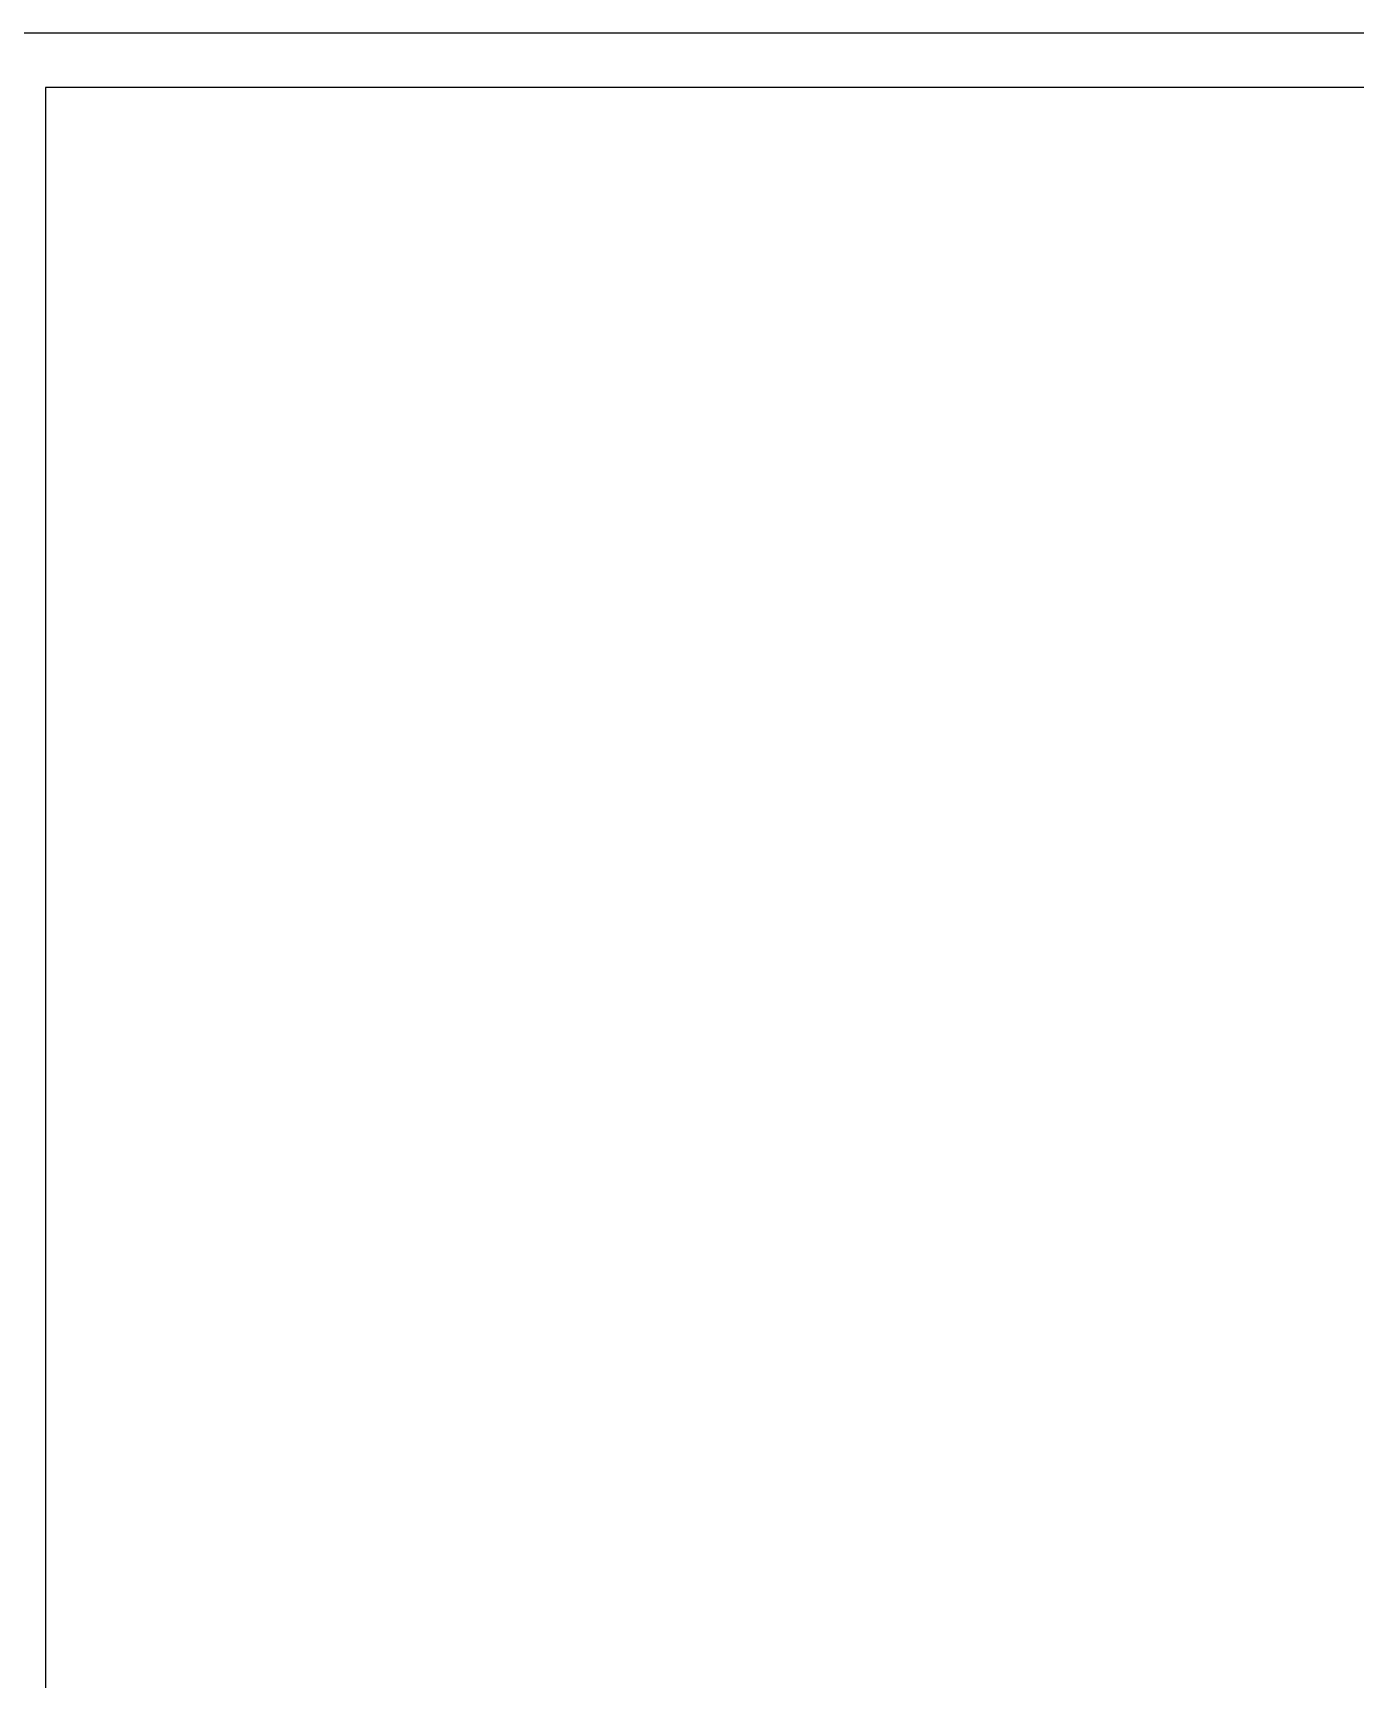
# Model space of a CAD drawing. Header units: metres. Extents: x 89 to 153, y -105 to 4.
# Drawn here: x 142.164 to 145.05, y -79.213 to -75.62 of the extents above; entities that cross this region are included whole.
import ezdxf

# ---------------------------------------------------------------- set-up
doc = ezdxf.new("R2010")
doc.units = ezdxf.units.M

msp = doc.modelspace()

# ---------------------------------------------------------------- linework, layer by layer
for points in [[(142.0731, -75.68), (142.0734, -75.6742), (142.0743, -75.6684), (142.0757, -75.6627), (142.0777, -75.6572), (142.0802, -75.6519), (142.0832, -75.6469), (142.0866, -75.6422), (142.0906, -75.6379), (142.0949, -75.634), (142.0996, -75.6305), (142.1046, -75.6275), (142.1099, -75.625), (142.1154, -75.623), (142.121, -75.6216), (142.1268, -75.6208), (142.1327, -75.6205), (149.8726, -75.6205)], [(149.8126, -75.7395), (142.1927, -75.7395), (142.1927, -75.7395), (142.1927, -75.7395), (142.1927, -75.7395), (142.1927, -75.7395), (142.1926, -75.7395), (142.1926, -75.7395), (142.1926, -75.7395), (142.1926, -75.7395), (142.1926, -75.7395), (142.1926, -75.7395), (142.1926, -75.7395), (142.1926, -75.7395), (142.1926, -75.7395), (142.1926, -75.7395), (142.1926, -75.7395), (142.1926, -75.7395), (142.1925, -75.7395), (142.1925, -75.7396), (142.1925, -75.7396), (142.1925, -75.7396), (142.1925, -75.7396), (142.1925, -75.7396), (142.1925, -75.7396), (142.1925, -75.7396), (142.1925, -75.7396), (142.1925, -75.7396), (142.1925, -75.7396), (142.1925, -75.7396), (142.1925, -75.7396), (142.1924, -75.7396), (142.1924, -75.7396), (142.1924, -75.7396), (142.1924, -75.7396), (142.1924, -75.7396), (142.1924, -75.7396), (142.1924, -75.7396), (142.1924, -75.7396), (142.1924, -75.7396), (142.1924, -75.7396), (142.1924, -75.7396), (142.1924, -75.7396), (142.1924, -75.7396), (142.1924, -75.7396), (142.1924, -75.7397), (142.1923, -75.7397), (142.1923, -75.7397), (142.1923, -75.7397), (142.1923, -75.7397), (142.1923, -75.7397), (142.1923, -75.7397), (142.1923, -75.7397), (142.1923, -75.7397), (142.1923, -75.7397), (142.1923, -75.7397), (142.1923, -75.7397), (142.1923, -75.7397), (142.1923, -75.7397), (142.1923, -75.7397), (142.1923, -75.7397), (142.1923, -75.7398), (142.1923, -75.7398), (142.1923, -75.7398), (142.1923, -75.7398), (142.1923, -75.7398), (142.1922, -75.7398), (142.1922, -75.7398), (142.1922, -75.7398), (142.1922, -75.7398), (142.1922, -75.7398), (142.1922, -75.7398), (142.1922, -75.7398), (142.1922, -75.7398), (142.1922, -75.7398), (142.1922, -75.7399), (142.1922, -75.7399), (142.1922, -75.7399), (142.1922, -75.7399), (142.1922, -75.7399), (142.1922, -75.7399), (142.1922, -75.7399), (142.1922, -75.7399), (142.1922, -75.7399), (142.1922, -75.7399), (142.1922, -75.7399), (142.1922, -75.7399), (142.1922, -75.7399), (142.1922, -75.74), (142.1922, -75.74), (142.1922, -75.74), (142.1922, -75.74), (142.1922, -75.74), (142.1922, -75.74), (142.1922, -75.74), (142.1922, -75.74), (142.1922, -75.74), (142.1922, -75.74), (142.1922, -75.74), (142.1922, -80.86)]]:
    msp.add_lwpolyline(points)

doc.saveas('drawing.dxf')
